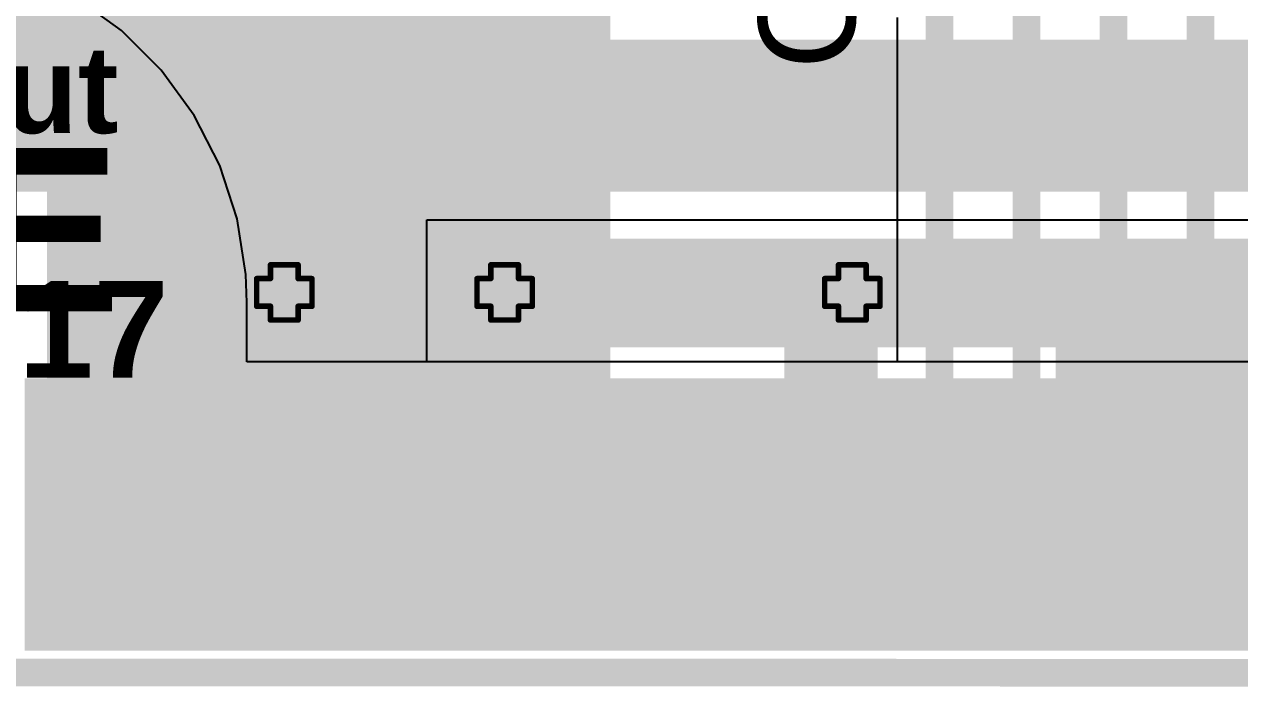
# Model space of a CAD drawing. Header units: inches. Extents: x 0 to 12.8, y -0.1 to 3.5.
# Drawn here: x 0.547 to 0.9866, y -0.1371 to 0.1026 of the extents above; entities that cross this region are included whole.
import ezdxf

# ---------------------------------------------------------------- set-up
doc = ezdxf.new("R2010")
doc.units = ezdxf.units.IN
doc.header["$MEASUREMENT"] = 0
for name, color, linetype in [('Board Outline', 216, 'Continuous'), ('Bottom Layer', 5, 'Continuous'), ('Bottom Paste', 16, 'Continuous'), ('Bottom Solder', 6, 'Continuous'), ('Drill Drawing', 1, 'Continuous'), ('Top Layer', 1, 'Continuous'), ('Top Overlay', 2, 'Continuous'), ('Top Paste', 8, 'Continuous'), ('Top Solder', 216, 'Continuous'), ('Via Holes', 16, 'Continuous')]:
    doc.layers.add(name, color=color, linetype=linetype)
doc.styles.add('Arial', font='', dxfattribs={"height": 0.2})
doc.styles.add('Arial_Bold', font='', dxfattribs={"height": 0.2})
doc.styles.get('Arial').set_extended_font_data('Arial')
doc.styles.get('Arial_Bold').set_extended_font_data('Arial', bold=True)

# ---------------------------------------------------------------- blocks, each defined once
blk = doc.blocks.new('M____PCIE_P___37')
at = {"layer": 'Bottom Layer'}
for points in [[(0.38189, 0.04528), (0.40551, 0.04528), (0.40551, -0.04528), (0.38189, -0.04528)], [(0.41339, 0.04528), (0.43701, 0.04528), (0.43701, -0.04528), (0.41339, -0.04528)], [(0.44488, 0.04528), (0.4685, 0.04528), (0.4685, -0.04528), (0.44488, -0.04528)], [(0.47638, 0.04528), (0.5, 0.04528), (0.5, -0.04528), (0.47638, -0.04528)], [(0.50787, 0.04528), (0.5315, 0.04528), (0.5315, -0.04528), (0.50787, -0.04528)], [(0.53937, 0.04528), (0.56299, 0.04528), (0.56299, -0.04528), (0.53937, -0.04528)], [(0.57087, 0.04528), (0.59449, 0.04528), (0.59449, -0.04528), (0.57087, -0.04528)], [(0.60236, 0.04528), (0.62598, 0.04528), (0.62598, -0.04528), (0.60236, -0.04528)], [(0.63386, 0.04528), (0.65748, 0.04528), (0.65748, -0.04528), (0.63386, -0.04528)], [(0.66535, 0.04528), (0.68898, 0.04528), (0.68898, -0.04528), (0.66535, -0.04528)], [(0.69685, 0.04528), (0.72047, 0.04528), (0.72047, -0.04528), (0.69685, -0.04528)], [(0.72835, 0.04528), (0.75197, 0.04528), (0.75197, -0.04528), (0.72835, -0.04528)], [(0.75984, 0.04528), (0.78346, 0.04528), (0.78346, -0.04528), (0.75984, -0.04528)], [(0.79134, 0.04528), (0.81496, 0.04528), (0.81496, -0.04528), (0.79134, -0.04528)]]:
    blk.add_hatch(color=5, dxfattribs=at).paths.add_polyline_path(points)
at = {"layer": 'Bottom Paste'}
for points in [[(0.38189, 0.04528), (0.40551, 0.04528), (0.40551, -0.04528), (0.38189, -0.04528)], [(0.41339, 0.04528), (0.43701, 0.04528), (0.43701, -0.04528), (0.41339, -0.04528)], [(0.44488, 0.04528), (0.4685, 0.04528), (0.4685, -0.04528), (0.44488, -0.04528)], [(0.47638, 0.04528), (0.5, 0.04528), (0.5, -0.04528), (0.47638, -0.04528)], [(0.50787, 0.04528), (0.5315, 0.04528), (0.5315, -0.04528), (0.50787, -0.04528)], [(0.53937, 0.04528), (0.56299, 0.04528), (0.56299, -0.04528), (0.53937, -0.04528)], [(0.57087, 0.04528), (0.59449, 0.04528), (0.59449, -0.04528), (0.57087, -0.04528)], [(0.60236, 0.04528), (0.62598, 0.04528), (0.62598, -0.04528), (0.60236, -0.04528)], [(0.63386, 0.04528), (0.65748, 0.04528), (0.65748, -0.04528), (0.63386, -0.04528)], [(0.66535, 0.04528), (0.68898, 0.04528), (0.68898, -0.04528), (0.66535, -0.04528)], [(0.69685, 0.04528), (0.72047, 0.04528), (0.72047, -0.04528), (0.69685, -0.04528)], [(0.72835, 0.04528), (0.75197, 0.04528), (0.75197, -0.04528), (0.72835, -0.04528)], [(0.75984, 0.04528), (0.78346, 0.04528), (0.78346, -0.04528), (0.75984, -0.04528)], [(0.79134, 0.04528), (0.81496, 0.04528), (0.81496, -0.04528), (0.79134, -0.04528)]]:
    blk.add_hatch(color=16, dxfattribs=at).paths.add_polyline_path(points)
at = {"layer": 'Bottom Solder'}
for points in [[(0.37789, 0.04928), (0.40951, 0.04928), (0.40951, -0.04928), (0.37789, -0.04928)], [(0.40939, 0.04928), (0.44101, 0.04928), (0.44101, -0.04928), (0.40939, -0.04928)], [(0.44088, 0.04928), (0.4725, 0.04928), (0.4725, -0.04928), (0.44088, -0.04928)], [(0.47238, 0.04928), (0.504, 0.04928), (0.504, -0.04928), (0.47238, -0.04928)], [(0.50387, 0.04928), (0.5355, 0.04928), (0.5355, -0.04928), (0.50387, -0.04928)], [(0.53537, 0.04928), (0.56699, 0.04928), (0.56699, -0.04928), (0.53537, -0.04928)], [(0.56687, 0.04928), (0.59849, 0.04928), (0.59849, -0.04928), (0.56687, -0.04928)], [(0.59836, 0.04928), (0.62998, 0.04928), (0.62998, -0.04928), (0.59836, -0.04928)], [(0.62986, 0.04928), (0.66148, 0.04928), (0.66148, -0.04928), (0.62986, -0.04928)], [(0.66135, 0.04928), (0.69298, 0.04928), (0.69298, -0.04928), (0.66135, -0.04928)], [(0.69285, 0.04928), (0.72447, 0.04928), (0.72447, -0.04928), (0.69285, -0.04928)], [(0.72435, 0.04928), (0.75597, 0.04928), (0.75597, -0.04928), (0.72435, -0.04928)], [(0.75584, 0.04928), (0.78746, 0.04928), (0.78746, -0.04928), (0.75584, -0.04928)], [(0.78734, 0.04928), (0.81896, 0.04928), (0.81896, -0.04928), (0.78734, -0.04928)]]:
    blk.add_hatch(color=6, dxfattribs=at).paths.add_polyline_path(points)
at = {"layer": 'Top Layer'}
for points in [[(0.36614, 0.04528), (0.38976, 0.04528), (0.38976, -0.04528), (0.36614, -0.04528)], [(0.39764, 0.04528), (0.42126, 0.04528), (0.42126, -0.04528), (0.39764, -0.04528)], [(0.42913, 0.04528), (0.45276, 0.04528), (0.45276, -0.04528), (0.42913, -0.04528)], [(0.46063, 0.04528), (0.48425, 0.04528), (0.48425, -0.04528), (0.46063, -0.04528)], [(0.49213, 0.04528), (0.51575, 0.04528), (0.51575, -0.04528), (0.49213, -0.04528)], [(0.52362, 0.04528), (0.54724, 0.04528), (0.54724, -0.04528), (0.52362, -0.04528)], [(0.55512, 0.04528), (0.57874, 0.04528), (0.57874, -0.04528), (0.55512, -0.04528)], [(0.58661, 0.04528), (0.61024, 0.04528), (0.61024, -0.04528), (0.58661, -0.04528)], [(0.61811, 0.04528), (0.64173, 0.04528), (0.64173, -0.04528), (0.61811, -0.04528)], [(0.64961, 0.04528), (0.67323, 0.04528), (0.67323, -0.04528), (0.64961, -0.04528)], [(0.70472, -0.04528), (0.6811, -0.04528), (0.6811, 0.04528), (0.70472, 0.04528)], [(0.73622, -0.04528), (0.7126, -0.04528), (0.7126, 0.04528), (0.73622, 0.04528)], [(0.76772, -0.04528), (0.74409, -0.04528), (0.74409, 0.04528), (0.76772, 0.04528)], [(0.79921, -0.04528), (0.77559, -0.04528), (0.77559, 0.04528), (0.79921, 0.04528)]]:
    blk.add_hatch(color=1, dxfattribs=at).paths.add_polyline_path(points)
at = {"layer": 'Top Paste'}
for points in [[(0.36614, 0.04528), (0.38976, 0.04528), (0.38976, -0.04528), (0.36614, -0.04528)], [(0.39764, 0.04528), (0.42126, 0.04528), (0.42126, -0.04528), (0.39764, -0.04528)], [(0.42913, 0.04528), (0.45276, 0.04528), (0.45276, -0.04528), (0.42913, -0.04528)], [(0.46063, 0.04528), (0.48425, 0.04528), (0.48425, -0.04528), (0.46063, -0.04528)], [(0.49213, 0.04528), (0.51575, 0.04528), (0.51575, -0.04528), (0.49213, -0.04528)], [(0.52362, 0.04528), (0.54724, 0.04528), (0.54724, -0.04528), (0.52362, -0.04528)], [(0.55512, 0.04528), (0.57874, 0.04528), (0.57874, -0.04528), (0.55512, -0.04528)], [(0.58661, 0.04528), (0.61024, 0.04528), (0.61024, -0.04528), (0.58661, -0.04528)], [(0.61811, 0.04528), (0.64173, 0.04528), (0.64173, -0.04528), (0.61811, -0.04528)], [(0.64961, 0.04528), (0.67323, 0.04528), (0.67323, -0.04528), (0.64961, -0.04528)], [(0.70472, -0.04528), (0.6811, -0.04528), (0.6811, 0.04528), (0.70472, 0.04528)], [(0.73622, -0.04528), (0.7126, -0.04528), (0.7126, 0.04528), (0.73622, 0.04528)], [(0.76772, -0.04528), (0.74409, -0.04528), (0.74409, 0.04528), (0.76772, 0.04528)], [(0.79921, -0.04528), (0.77559, -0.04528), (0.77559, 0.04528), (0.79921, 0.04528)]]:
    blk.add_hatch(color=8, dxfattribs=at).paths.add_polyline_path(points)
at = {"layer": 'Top Solder'}
for points in [[(0.36214, 0.04928), (0.39376, 0.04928), (0.39376, -0.04928), (0.36214, -0.04928)], [(0.39364, 0.04928), (0.42526, 0.04928), (0.42526, -0.04928), (0.39364, -0.04928)], [(0.42513, 0.04928), (0.45676, 0.04928), (0.45676, -0.04928), (0.42513, -0.04928)], [(0.45663, 0.04928), (0.48825, 0.04928), (0.48825, -0.04928), (0.45663, -0.04928)], [(0.48813, 0.04928), (0.51975, 0.04928), (0.51975, -0.04928), (0.48813, -0.04928)], [(0.51962, 0.04928), (0.55124, 0.04928), (0.55124, -0.04928), (0.51962, -0.04928)], [(0.55112, 0.04928), (0.58274, 0.04928), (0.58274, -0.04928), (0.55112, -0.04928)], [(0.58261, 0.04928), (0.61424, 0.04928), (0.61424, -0.04928), (0.58261, -0.04928)], [(0.61411, 0.04928), (0.64573, 0.04928), (0.64573, -0.04928), (0.61411, -0.04928)], [(0.64561, 0.04928), (0.67723, 0.04928), (0.67723, -0.04928), (0.64561, -0.04928)], [(0.70872, -0.04928), (0.6771, -0.04928), (0.6771, 0.04928), (0.70872, 0.04928)], [(0.74022, -0.04928), (0.7086, -0.04928), (0.7086, 0.04928), (0.74022, 0.04928)], [(0.77172, -0.04928), (0.74009, -0.04928), (0.74009, 0.04928), (0.77172, 0.04928)], [(0.80321, -0.04928), (0.77159, -0.04928), (0.77159, 0.04928), (0.80321, 0.04928)]]:
    blk.add_hatch(color=216, dxfattribs=at).paths.add_polyline_path(points)
at = {"layer": 'Top Overlay', "const_width": 0.005}
blk.add_lwpolyline([(0.34254, -0.05709), (0.97047, -0.05709)], dxfattribs=at)
at = {"layer": 'Top Overlay', "style": 'Arial_Bold'}
for s, height, p in [('Cutout', 0.031496, (0.25431, 0.13802)), ('PCB EDGE', 0.059055, (-0.034, 0.07355)), ('17', 0.035, (0.35981, 0.04952))]:
    blk.add_text(s, height=height, rotation=360, dxfattribs=at).set_placement(p)

msp = doc.modelspace()

# ---------------------------------------------------------------- hatches: boundary and pattern name
at = {"layer": 'Bottom Layer'}
for points in [[(0.256, 0.042), (1.123, 0.042), (1.123, 0.097), (0.256, 0.097)], [(0.66442, -0.12008), (0.68242, -0.12008), (0.68242, 0.085), (0.66442, 0.085)], [(0.56993, -0.0143), (0.65354, -0.0143), (0.65354, 0.025), (0.56993, 0.025)], [(0.69691, -0.0143), (1.09187, -0.0143), (1.09187, 0.025), (0.69691, 0.025)], [(0.69691, -0.12008), (0.743, -0.12008), (0.743, 0.025), (0.69691, 0.025)], [(0.56993, -0.12008), (0.58793, -0.12008), (0.58793, 0.00751), (0.56993, 0.00751)], [(0.93701, 0.00751), (0.8189, 0.00751), (0.8189, -0.0143), (0.93701, -0.0143)], [(0.8219, -0.12008), (0.8399, -0.12008), (0.8399, 0.00751), (0.8219, 0.00751)], [(0.92, -0.12008), (0.996, -0.12008), (0.996, 0.00751), (0.92, 0.00751)]]:
    msp.add_hatch(color=5, dxfattribs=at).paths.add_polyline_path(points)
h = msp.add_hatch(color=5, dxfattribs=at)
edge = h.paths.add_edge_path()
edge.add_arc((0.64103, 0.0056), 0.01181, 0, 360)
h = msp.add_hatch(color=5, dxfattribs=at)
edge = h.paths.add_edge_path()
edge.add_arc((0.72072, 0.0056), 0.01181, 0, 360)
h = msp.add_hatch(color=5, dxfattribs=at)
edge = h.paths.add_edge_path()
edge.add_arc((0.84646, 0.0056), 0.01181, 0, 360)
at = {"layer": 'Bottom Solder'}
h = msp.add_hatch(color=6, dxfattribs=at)
edge = h.paths.add_edge_path()
edge.add_arc((0.64103, 0.0056), 0.01581, 0, 360)
h = msp.add_hatch(color=6, dxfattribs=at)
edge = h.paths.add_edge_path()
edge.add_arc((0.72072, 0.0056), 0.01581, 0, 360)
h = msp.add_hatch(color=6, dxfattribs=at)
edge = h.paths.add_edge_path()
edge.add_arc((0.84646, 0.0056), 0.01581, 0, 360)
at = {"layer": 'Top Layer'}
for points in [[(0.30221, 0.043), (0.759, 0.043), (0.759, 0.133), (0.30221, 0.133)], [(0.55518, -0.12008), (0.759, -0.12008), (0.759, 0.052), (0.55518, 0.052)], [(0.61417, -0.014), (0.759, -0.014), (0.759, 0.00751), (0.61417, 0.00751)], [(0.61417, -0.12008), (0.6378, -0.12008), (0.6378, 0.00751), (0.61417, 0.00751)], [(0.83765, -0.12008), (0.85565, -0.12008), (0.85565, 0.0056), (0.83765, 0.0056)]]:
    msp.add_hatch(color=1, dxfattribs=at).paths.add_polyline_path(points)
h = msp.add_hatch(color=1, dxfattribs=at)
edge = h.paths.add_edge_path()
edge.add_arc((0.64103, 0.0056), 0.01181, 0, 360)
h = msp.add_hatch(color=1, dxfattribs=at)
edge = h.paths.add_edge_path()
edge.add_arc((0.72072, 0.0056), 0.01181, 0, 360)
h = msp.add_hatch(color=1, dxfattribs=at)
edge = h.paths.add_edge_path()
edge.add_arc((0.84646, 0.0056), 0.01181, 0, 360)
at = {"layer": 'Top Solder'}
h = msp.add_hatch(color=216, dxfattribs=at)
edge = h.paths.add_edge_path()
edge.add_arc((0.64103, 0.0056), 0.01581, 0, 360)
h = msp.add_hatch(color=216, dxfattribs=at)
edge = h.paths.add_edge_path()
edge.add_arc((0.72072, 0.0056), 0.01581, 0, 360)
h = msp.add_hatch(color=216, dxfattribs=at)
edge = h.paths.add_edge_path()
edge.add_arc((0.84646, 0.0056), 0.01581, 0, 360)
at = {"layer": 'Via Holes'}
h = msp.add_hatch(color=7, dxfattribs=at)
edge = h.paths.add_edge_path()
edge.add_arc((0.64103, 0.0056), 0.00591, 0, 360)
h = msp.add_hatch(color=7, dxfattribs=at)
edge = h.paths.add_edge_path()
edge.add_arc((0.72072, 0.0056), 0.00591, 0, 360)
h = msp.add_hatch(color=7, dxfattribs=at)
edge = h.paths.add_edge_path()
edge.add_arc((0.84646, 0.0056), 0.00591, 0, 360)

# ---------------------------------------------------------------- linework, layer by layer
at = {"layer": 'Board Outline', "const_width": 0.01}
msp.add_lwpolyline([(0.52754, -0.13189), (1.15551, -0.13207)], dxfattribs=at)
at = {"layer": 'Bottom Layer'}
for p, q in [((0.69261, -0.01953), (0.69261, 0.0318)), ((0.69261, 0.0318), (1.05553, 0.0318)), ((1.05553, -0.01953), (0.69261, -0.01953))]:
    msp.add_line(p, q, dxfattribs=at)
at = {"layer": 'Drill Drawing', "const_width": 0.002}
for points in [[(0.63603, 0.0106), (0.63603, 0.0156)], [(0.63603, 0.0156), (0.64603, 0.0156)], [(0.64603, 0.0106), (0.64603, 0.0156)], [(0.71572, 0.0106), (0.71572, 0.0156)], [(0.71572, 0.0156), (0.72572, 0.0156)], [(0.72572, 0.0106), (0.72572, 0.0156)], [(0.84146, 0.0106), (0.84146, 0.0156)], [(0.84146, 0.0156), (0.85146, 0.0156)], [(0.85146, 0.0106), (0.85146, 0.0156)], [(0.63103, 0.0006), (0.63103, 0.0106)], [(0.63103, 0.0106), (0.63603, 0.0106)], [(0.64603, 0.0106), (0.65103, 0.0106)], [(0.65103, 0.0006), (0.65103, 0.0106)], [(0.71072, 0.0006), (0.71072, 0.0106)], [(0.71072, 0.0106), (0.71572, 0.0106)], [(0.72572, 0.0106), (0.73072, 0.0106)], [(0.73072, 0.0006), (0.73072, 0.0106)], [(0.83646, 0.0006), (0.83646, 0.0106)], [(0.83646, 0.0106), (0.84146, 0.0106)], [(0.85146, 0.0106), (0.85646, 0.0106)], [(0.85646, 0.0006), (0.85646, 0.0106)], [(0.63103, 0.0006), (0.63603, 0.0006)], [(0.63603, -0.0044), (0.63603, 0.0006)], [(0.64603, 0.0006), (0.65103, 0.0006)], [(0.64603, -0.0044), (0.64603, 0.0006)], [(0.71072, 0.0006), (0.71572, 0.0006)], [(0.71572, -0.0044), (0.71572, 0.0006)], [(0.72572, 0.0006), (0.73072, 0.0006)], [(0.72572, -0.0044), (0.72572, 0.0006)], [(0.83646, 0.0006), (0.84146, 0.0006)], [(0.84146, -0.0044), (0.84146, 0.0006)], [(0.85146, 0.0006), (0.85646, 0.0006)], [(0.85146, -0.0044), (0.85146, 0.0006)], [(0.63603, -0.0044), (0.64603, -0.0044)], [(0.71572, -0.0044), (0.72572, -0.0044)], [(0.84146, -0.0044), (0.85146, -0.0044)]]:
    msp.add_lwpolyline(points, dxfattribs=at)
at = {"layer": 'Drill Drawing', "const_width": 0.001}
for points in [[(0.63553, 0.0156, 1), (0.63653, 0.0156, 1)], [(0.63553, 0.0156, 1), (0.63653, 0.0156, 1)], [(0.64553, 0.0156, 1), (0.64653, 0.0156, 1)], [(0.64553, 0.0156, 1), (0.64653, 0.0156, 1)], [(0.71522, 0.0156, 1), (0.71622, 0.0156, 1)], [(0.71522, 0.0156, 1), (0.71622, 0.0156, 1)], [(0.72522, 0.0156, 1), (0.72622, 0.0156, 1)], [(0.72522, 0.0156, 1), (0.72622, 0.0156, 1)], [(0.84096, 0.0156, 1), (0.84196, 0.0156, 1)], [(0.84096, 0.0156, 1), (0.84196, 0.0156, 1)], [(0.85096, 0.0156, 1), (0.85196, 0.0156, 1)], [(0.85096, 0.0156, 1), (0.85196, 0.0156, 1)], [(0.63053, 0.0106, 1), (0.63153, 0.0106, 1)], [(0.63053, 0.0106, 1), (0.63153, 0.0106, 1)], [(0.63553, 0.0106, 1), (0.63653, 0.0106, 1)], [(0.63553, 0.0106, 1), (0.63653, 0.0106, 1)], [(0.64553, 0.0106, 1), (0.64653, 0.0106, 1)], [(0.64553, 0.0106, 1), (0.64653, 0.0106, 1)], [(0.65053, 0.0106, 1), (0.65153, 0.0106, 1)], [(0.65053, 0.0106, 1), (0.65153, 0.0106, 1)], [(0.71022, 0.0106, 1), (0.71122, 0.0106, 1)], [(0.71022, 0.0106, 1), (0.71122, 0.0106, 1)], [(0.71522, 0.0106, 1), (0.71622, 0.0106, 1)], [(0.71522, 0.0106, 1), (0.71622, 0.0106, 1)], [(0.72522, 0.0106, 1), (0.72622, 0.0106, 1)], [(0.72522, 0.0106, 1), (0.72622, 0.0106, 1)], [(0.73022, 0.0106, 1), (0.73122, 0.0106, 1)], [(0.73022, 0.0106, 1), (0.73122, 0.0106, 1)], [(0.83596, 0.0106, 1), (0.83696, 0.0106, 1)], [(0.83596, 0.0106, 1), (0.83696, 0.0106, 1)], [(0.84096, 0.0106, 1), (0.84196, 0.0106, 1)], [(0.84096, 0.0106, 1), (0.84196, 0.0106, 1)], [(0.85096, 0.0106, 1), (0.85196, 0.0106, 1)], [(0.85096, 0.0106, 1), (0.85196, 0.0106, 1)], [(0.85596, 0.0106, 1), (0.85696, 0.0106, 1)], [(0.85596, 0.0106, 1), (0.85696, 0.0106, 1)], [(0.63053, 0.0006, 1), (0.63153, 0.0006, 1)], [(0.63053, 0.0006, 1), (0.63153, 0.0006, 1)], [(0.63553, 0.0006, 1), (0.63653, 0.0006, 1)], [(0.63553, 0.0006, 1), (0.63653, 0.0006, 1)], [(0.64553, 0.0006, 1), (0.64653, 0.0006, 1)], [(0.64553, 0.0006, 1), (0.64653, 0.0006, 1)], [(0.65053, 0.0006, 1), (0.65153, 0.0006, 1)], [(0.65053, 0.0006, 1), (0.65153, 0.0006, 1)], [(0.71022, 0.0006, 1), (0.71122, 0.0006, 1)], [(0.71022, 0.0006, 1), (0.71122, 0.0006, 1)], [(0.71522, 0.0006, 1), (0.71622, 0.0006, 1)], [(0.71522, 0.0006, 1), (0.71622, 0.0006, 1)], [(0.72522, 0.0006, 1), (0.72622, 0.0006, 1)], [(0.72522, 0.0006, 1), (0.72622, 0.0006, 1)], [(0.73022, 0.0006, 1), (0.73122, 0.0006, 1)], [(0.73022, 0.0006, 1), (0.73122, 0.0006, 1)], [(0.83596, 0.0006, 1), (0.83696, 0.0006, 1)], [(0.83596, 0.0006, 1), (0.83696, 0.0006, 1)], [(0.84096, 0.0006, 1), (0.84196, 0.0006, 1)], [(0.84096, 0.0006, 1), (0.84196, 0.0006, 1)], [(0.85096, 0.0006, 1), (0.85196, 0.0006, 1)], [(0.85096, 0.0006, 1), (0.85196, 0.0006, 1)], [(0.85596, 0.0006, 1), (0.85696, 0.0006, 1)], [(0.85596, 0.0006, 1), (0.85696, 0.0006, 1)], [(0.63553, -0.0044, 1), (0.63653, -0.0044, 1)], [(0.63553, -0.0044, 1), (0.63653, -0.0044, 1)], [(0.64553, -0.0044, 1), (0.64653, -0.0044, 1)], [(0.64553, -0.0044, 1), (0.64653, -0.0044, 1)], [(0.71522, -0.0044, 1), (0.71622, -0.0044, 1)], [(0.71522, -0.0044, 1), (0.71622, -0.0044, 1)], [(0.72522, -0.0044, 1), (0.72622, -0.0044, 1)], [(0.72522, -0.0044, 1), (0.72622, -0.0044, 1)], [(0.84096, -0.0044, 1), (0.84196, -0.0044, 1)], [(0.84096, -0.0044, 1), (0.84196, -0.0044, 1)], [(0.85096, -0.0044, 1), (0.85196, -0.0044, 1)], [(0.85096, -0.0044, 1), (0.85196, -0.0044, 1)]]:
    msp.add_lwpolyline(points, format="xyb", close=True, dxfattribs=at)
at = {"layer": 'Top Layer'}
for p, q in [((0.58214, 0.10039), (0.56571, 0.11233)), ((0.86266, 0.10509), (0.86266, -0.01953)), ((0.5965, 0.08603), (0.58214, 0.10039)), ((0.60844, 0.0696), (0.5965, 0.08603)), ((0.61766, 0.0515), (0.60844, 0.0696)), ((0.62394, 0.03218), (0.61766, 0.0515)), ((0.62711, 0.01212), (0.62394, 0.03218)), ((0.62751, 0.00197), (0.62711, 0.01212)), ((0.62752, -0.01953), (0.62751, 0.00197)), ((0.62751, 0.00197), (0.62751, 0.00197)), ((0.62751, 0.00197), (0.62751, 0.00197)), ((0.86266, -0.01953), (0.62752, -0.01953))]:
    msp.add_line(p, q, dxfattribs=at)
at = {"layer": 'Top Layer', "const_width": 0.01}
for points in [[(0.94094, -0.0748), (0.94094, 0.31048)], [(0.97244, -0.0748), (0.97244, 0.31025)], [(0.87795, -0.0748), (0.87795, 0.12065)], [(0.90945, -0.0748), (0.90945, 0.12065)]]:
    msp.add_lwpolyline(points, dxfattribs=at)
at = {"layer": 'Top Layer', "const_width": 0.005}
for points in [[(0.87545, -0.0748, 1), (0.88045, -0.0748, 1)], [(0.90695, -0.0748, 1), (0.91195, -0.0748, 1)], [(0.93844, -0.0748, 1), (0.94344, -0.0748, 1)], [(0.96994, -0.0748, 1), (0.97494, -0.0748, 1)]]:
    msp.add_lwpolyline(points, format="xyb", close=True, dxfattribs=at)

# ---------------------------------------------------------------- block references
msp.add_blockref('M____PCIE_P___37', (0.18504, -0.0748))

# ---------------------------------------------------------------- texts
at = {"layer": 'Top Overlay', "style": 'Arial'}
msp.add_text('C18', height=0.035, rotation=90, dxfattribs=at).set_placement((0.84749, 0.08626))

doc.saveas('drawing.dxf')
